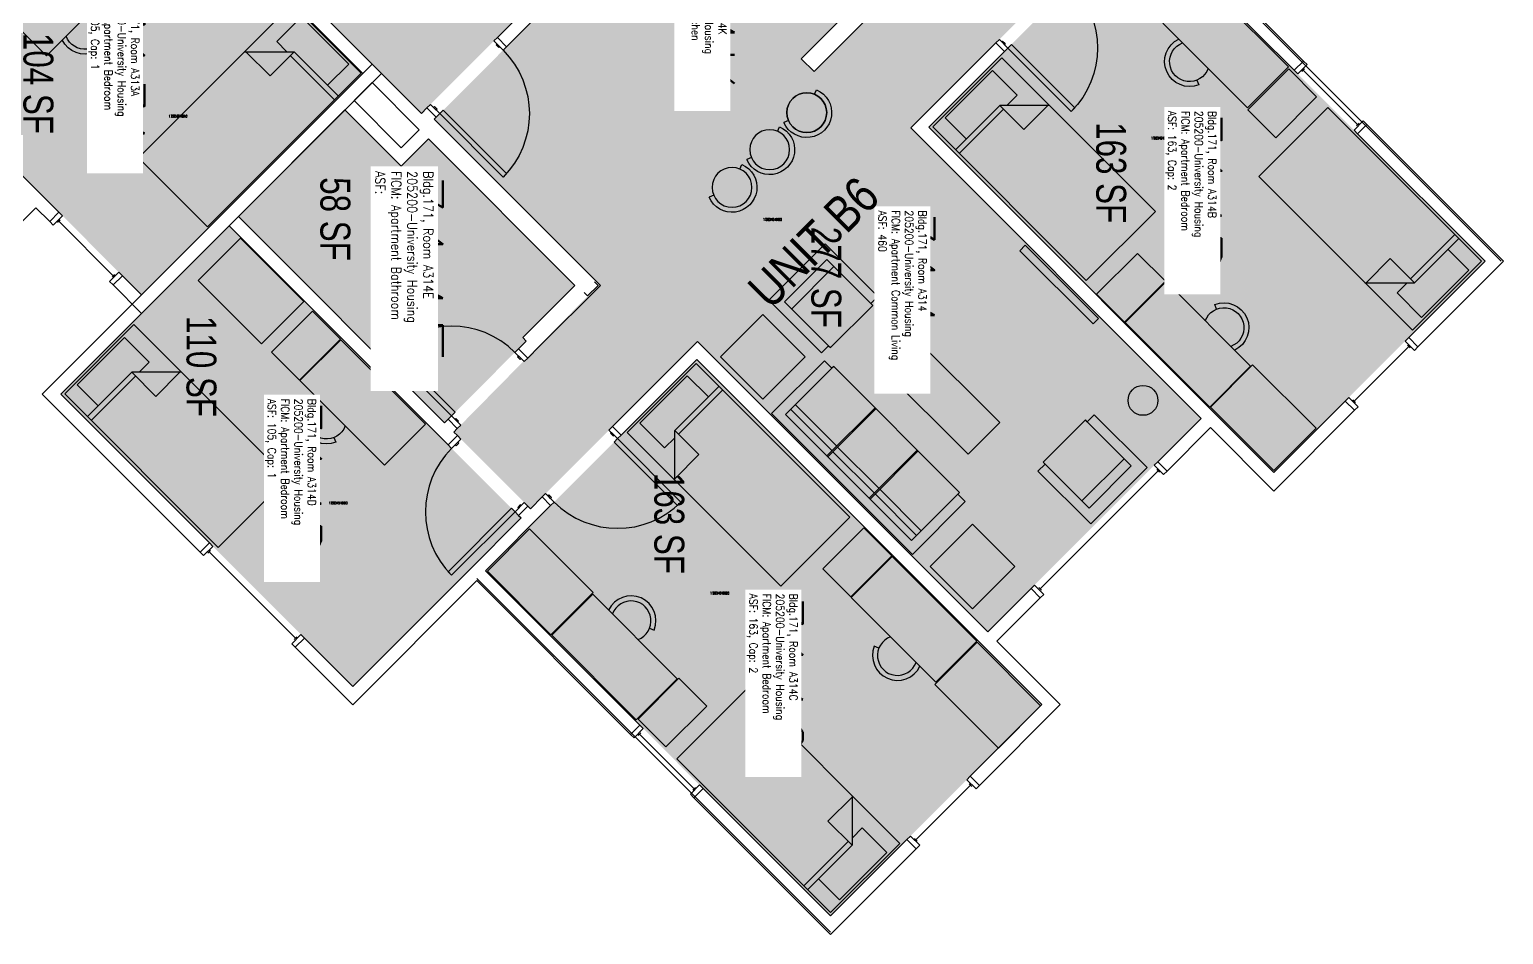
# Model space of a CAD drawing. Header units: inches. Extents: x 88 to 3257, y -489 to 2081.
# Drawn here: x 2665 to 3257, y 981 to 1344 of the extents above; entities that cross this region are included whole.
import ezdxf
from ezdxf.enums import TextEntityAlignment as Align

# ---------------------------------------------------------------- set-up
doc = ezdxf.new("R2010")
doc.units = ezdxf.units.IN
doc.header["$LTSCALE"] = 48
doc.header["$MEASUREMENT"] = 0
for name, color, linetype in [('A-AREA-IDEN', 1, 'Continuous'), ('A-DOOR', 2, 'Continuous'), ('A-FURN', 3, 'Continuous'), ('A-GLAZ', 1, 'Continuous'), ('A-IDEN-RNUM', 7, 'Continuous'), ('A-IDEN-SNUM', 4, 'Continuous'), ('A-IDEN-VNUM', 4, 'Continuous'), ('A-WALL', 5, 'Continuous'), ('AREA-TEXT', 3, 'Continuous'), ('Rooms-Category-Color', 7, 'Continuous'), ('Rooms-College-Color', 7, 'Continuous'), ('Rooms-Department-Color', 7, 'Continuous'), ('Rooms-Division-Color', 7, 'Continuous'), ('Rooms-Information', 7, 'Continuous')]:
    doc.layers.add(name, color=color, linetype=linetype)
doc.styles.add('AREA', font='arial.ttf', dxfattribs={"width": 0.75, "height": 12})
doc.styles.add('ROOMSNUMBER', font='txt.shx', dxfattribs={"height": 0.03})
doc.styles.add('ROOMVNUMBER', font='simplex.shx', dxfattribs={"width": 0.85})
doc.styles.get("Standard").update_dxf_attribs({"font": 'ARIALN.TTF'})

# ---------------------------------------------------------------- blocks, each defined once
blk = doc.blocks.new('BED_TWIN')
at = {"linetype": 'Continuous'}
for p, q in [((87.250002, 19.500025), (0, 19.500025)), ((0, 19.500025), (0, -19.740625)), ((12.96, 19.500025), (12.96, -5.659925)), ((15.12, -5.659925), (15.12, 19.500025)), ((87.250002, -19.740625), (87.250002, 19.504725)), ((12.96, 13.379975), (0.99222, 13.379975)), ((1, 13.376575), (1, -13.500025)), ((27.040597, -19.740625), (12.96, -5.659925)), ((12.96, -5.659925), (26.64, -5.659925)), ((26.64, -5.659925), (26.64, -19.340025)), ((15, -13.500025), (15, -7.717325)), ((1, -13.500025), (15, -13.500025)), ((0, -19.740625), (87.252733, -19.740625))]:
    blk.add_line(p, q, dxfattribs=at)
blk = doc.blocks.new('A$C4D89189E')
for p, q in [((0, 48), (0, 0)), ((0, 48), (23.25, 48)), ((23.25, 48), (23.25, 0)), ((29.75, 22.18), (30.53, 20.35)), ((0, 0), (23.25, 0.01))]:
    blk.add_line(p, q)
for radius, start, end in [(10, 293.20604, 109.52969), (8, 245.29988, 114.70012)]:
    blk.add_arc((26.59, 29.54), radius, start, end)
blk = doc.blocks.new('Bar stool')
at = {"layer": 'A-FURN'}
for p, q in [((-7.43, -2.97), (-9.29, -3.71)), ((7.43, -2.97), (9.29, -3.71))]:
    blk.add_line(p, q, dxfattribs=at)
blk.add_circle((0, 0), 8, dxfattribs=at)
blk.add_arc((0, 0), 10, 338.20604, 201.79396, dxfattribs=at)
blk = doc.blocks.new('I_FURN_TABLE_COFFEE TABLE_P')
at = {"linetype": 'ByBlock', "lineweight": -2}
blk.add_lwpolyline([(-24, 9), (-24, -9), (24, -9), (24, 9)], close=True, dxfattribs=at)
blk = doc.blocks.new('I_FURN_SOFA_LONG_P')
at = {"linetype": 'ByBlock', "lineweight": -2}
for p, q in [((6.61, 35.75), (6.61, 12.25)), ((9.25, 35.75), (9.25, 12.25)), ((3.7, 12.25), (31, 12.25)), ((3.7, 11.75), (31, 11.75)), ((6.61, 11.75), (6.61, -11.75)), ((9.25, 11.75), (9.25, -11.75)), ((3.7, -11.75), (31, -11.75)), ((3.7, -12.25), (31, -12.25)), ((6.61, -12.25), (6.61, -35.75)), ((9.25, -12.25), (9.25, -35.75))]:
    blk.add_line(p, q, dxfattribs=at)
blk.add_lwpolyline([(0, 40), (0, -40), (30, -40), (30, -35.75), (31, -35.75), (31, 35.75), (30, 35.75), (30, 40)], close=True, dxfattribs=at)
blk.add_lwpolyline([(30, 35.75), (3.7, 35.75), (3.7, -35.75), (30, -35.75)], dxfattribs=at)
blk = doc.blocks.new('FURN_CHAIR_CHAIR 2_P')
at = {"linetype": 'ByBlock', "lineweight": -2}
blk.add_line((9, -12), (9, 12), dxfattribs=at)
blk.add_lwpolyline([(31, 12), (30, 12), (30, 16), (0, 16), (0, -16), (30, -16), (30, -12), (31, -12)], close=True, dxfattribs=at)
blk.add_lwpolyline([(30, -12), (5, -12), (5, 12), (30, 12)], dxfattribs=at)
blk = doc.blocks.new('file drawer')
at = {"layer": 'A-FURN'}
blk.add_lwpolyline([(3981.77, -1241.93), (3981.77, -1265.18), (3965.89, -1265.18), (3965.89, -1241.93)], close=True, dxfattribs=at)
blk = doc.blocks.new('wardrobe')
at = {"layer": 'A-FURN'}
blk.add_lwpolyline([(3915.13, -1087.22), (3915.13, -1111.22), (3879.13, -1111.22), (3879.13, -1087.22)], close=True, dxfattribs=at)
blk = doc.blocks.new('floor lamp')
at = {"layer": 'A-FURN'}
blk.add_circle((4186.85, -1261.23), 6, dxfattribs=at)

msp = doc.modelspace()

# ---------------------------------------------------------------- hatches: boundary and pattern name
at = {"layer": 'Rooms-Category-Color', "true_color": 0xadadad}
msp.add_hatch(color=253, dxfattribs=at).paths.add_polyline_path([(2825.64, 1314.18), (2822.11, 1310.65), (2545.79, 1586.97), (2528.11, 1569.3), (2469.9, 1627.51), (2487.57, 1645.19), (2362.75, 1770.01), (2309.55, 1770.01), (2293.9, 1754.29), (2241.16, 1807.03), (2325.87, 1891.74), (2551.65, 1665.96), (2569.33, 1683.63), (2627.54, 1625.42), (2613.58, 1611.46), (2609.87, 1607.74), (2722.04, 1495.57), (2800.71, 1574.23), (2844.38, 1530.56), (2767.88, 1454.06), (2846.2, 1375.75), (2846.9, 1375.04), (2844.74, 1372.87), (2864.54, 1353.07), (2825.73, 1314.27)])
at = {"layer": 'Rooms-Category-Color', "true_color": 0x728ef3}
for points in [[(2991.04, 1348.94), (2933.5, 1291.4), (2852.09, 1372.8), (2909.63, 1430.34)], [(2714.63, 1410.7), (2798.6, 1326.73), (2709.68, 1237.82), (2625.71, 1321.78)], [(3049.55, 1102.51), (3135.27, 1188.23), (3018.69, 1304.81), (3085.79, 1371.91), (3055.03, 1402.67), (2979.8, 1327.44), (2974.67, 1332.57), (2933.5, 1291.4), (2871.89, 1353), (2827.23, 1308.35), (2893.52, 1242.05), (2835.12, 1182.76), (2865.88, 1152), (2932.96, 1219.09)], [(3110.7, 1389.93), (3249.29, 1251.34), (3164.44, 1166.49), (3025.85, 1305.08)], [(2748.57, 1269.28), (2831.39, 1186.46), (2864.18, 1219.25), (2862.77, 1220.67), (2883.71, 1241.61), (2824.93, 1300.39), (2814, 1289.45), (2791.37, 1312.08)], [(2677.24, 1197.95), (2794.53, 1080.66), (2862.15, 1148.28), (2744.86, 1265.57)], [(2847.84, 1127.08), (2932.7, 1211.93), (3071.29, 1073.34), (2986.44, 988.49)]]:
    msp.add_hatch(color=171, dxfattribs=at).paths.add_polyline_path(points)
at = {"layer": 'Rooms-College-Color', "true_color": 0xadadad}
for points in [[(2825.64, 1314.18), (2822.11, 1310.65), (2545.79, 1586.97), (2528.11, 1569.3), (2469.9, 1627.51), (2487.57, 1645.19), (2362.75, 1770.01), (2309.55, 1770.01), (2293.9, 1754.29), (2241.16, 1807.03), (2325.87, 1891.74), (2551.65, 1665.96), (2569.33, 1683.63), (2627.54, 1625.42), (2613.58, 1611.46), (2609.87, 1607.74), (2722.04, 1495.57), (2800.71, 1574.23), (2844.38, 1530.56), (2767.88, 1454.06), (2846.2, 1375.75), (2846.9, 1375.04), (2844.74, 1372.87), (2864.54, 1353.07), (2825.73, 1314.27)], [(2991.04, 1348.94), (2933.5, 1291.4), (2852.09, 1372.8), (2909.63, 1430.34)], [(2714.63, 1410.7), (2798.6, 1326.73), (2709.68, 1237.82), (2625.71, 1321.78)], [(3049.55, 1102.51), (3135.27, 1188.23), (3018.69, 1304.81), (3085.79, 1371.91), (3055.03, 1402.67), (2979.8, 1327.44), (2974.67, 1332.57), (2933.5, 1291.4), (2871.89, 1353), (2827.23, 1308.35), (2893.52, 1242.05), (2835.12, 1182.76), (2865.88, 1152), (2932.96, 1219.09)], [(3110.7, 1389.93), (3249.29, 1251.34), (3164.44, 1166.49), (3025.85, 1305.08)], [(2748.57, 1269.28), (2831.39, 1186.46), (2864.18, 1219.25), (2862.77, 1220.67), (2883.71, 1241.61), (2824.93, 1300.39), (2814, 1289.45), (2791.37, 1312.08)], [(2677.24, 1197.95), (2794.53, 1080.66), (2862.15, 1148.28), (2744.86, 1265.57)], [(2847.84, 1127.08), (2932.7, 1211.93), (3071.29, 1073.34), (2986.44, 988.49)]]:
    msp.add_hatch(color=253, dxfattribs=at).paths.add_polyline_path(points)
at = {"layer": 'Rooms-Department-Color', "true_color": 0xacacac}
msp.add_hatch(color=253, dxfattribs=at).paths.add_polyline_path([(2825.64, 1314.18), (2822.11, 1310.65), (2545.79, 1586.97), (2528.11, 1569.3), (2469.9, 1627.51), (2487.57, 1645.19), (2362.75, 1770.01), (2309.55, 1770.01), (2293.9, 1754.29), (2241.16, 1807.03), (2325.87, 1891.74), (2551.65, 1665.96), (2569.33, 1683.63), (2627.54, 1625.42), (2613.58, 1611.46), (2609.87, 1607.74), (2722.04, 1495.57), (2800.71, 1574.23), (2844.38, 1530.56), (2767.88, 1454.06), (2846.2, 1375.75), (2846.9, 1375.04), (2844.74, 1372.87), (2864.54, 1353.07), (2825.73, 1314.27)])
at = {"layer": 'Rooms-Department-Color', "true_color": 0x604aed}
for points in [[(2991.04, 1348.94), (2933.5, 1291.4), (2852.09, 1372.8), (2909.63, 1430.34)], [(2714.63, 1410.7), (2798.6, 1326.73), (2709.68, 1237.82), (2625.71, 1321.78)], [(3049.55, 1102.51), (3135.27, 1188.23), (3018.69, 1304.81), (3085.79, 1371.91), (3055.03, 1402.67), (2979.8, 1327.44), (2974.67, 1332.57), (2933.5, 1291.4), (2871.89, 1353), (2827.23, 1308.35), (2893.52, 1242.05), (2835.12, 1182.76), (2865.88, 1152), (2932.96, 1219.09)], [(3110.7, 1389.93), (3249.29, 1251.34), (3164.44, 1166.49), (3025.85, 1305.08)], [(2748.57, 1269.28), (2831.39, 1186.46), (2864.18, 1219.25), (2862.77, 1220.67), (2883.71, 1241.61), (2824.93, 1300.39), (2814, 1289.45), (2791.37, 1312.08)], [(2677.24, 1197.95), (2794.53, 1080.66), (2862.15, 1148.28), (2744.86, 1265.57)], [(2847.84, 1127.08), (2932.7, 1211.93), (3071.29, 1073.34), (2986.44, 988.49)]]:
    msp.add_hatch(color=173, dxfattribs=at).paths.add_polyline_path(points)
at = {"layer": 'Rooms-Division-Color', "true_color": 0xadadad}
msp.add_hatch(color=253, dxfattribs=at).paths.add_polyline_path([(2825.64, 1314.18), (2822.11, 1310.65), (2545.79, 1586.97), (2528.11, 1569.3), (2469.9, 1627.51), (2487.57, 1645.19), (2362.75, 1770.01), (2309.55, 1770.01), (2293.9, 1754.29), (2241.16, 1807.03), (2325.87, 1891.74), (2551.65, 1665.96), (2569.33, 1683.63), (2627.54, 1625.42), (2613.58, 1611.46), (2609.87, 1607.74), (2722.04, 1495.57), (2800.71, 1574.23), (2844.38, 1530.56), (2767.88, 1454.06), (2846.2, 1375.75), (2846.9, 1375.04), (2844.74, 1372.87), (2864.54, 1353.07), (2825.73, 1314.27)])
at = {"layer": 'Rooms-Division-Color', "true_color": 0x604aed}
for points in [[(2991.04, 1348.94), (2933.5, 1291.4), (2852.09, 1372.8), (2909.63, 1430.34)], [(2714.63, 1410.7), (2798.6, 1326.73), (2709.68, 1237.82), (2625.71, 1321.78)], [(3049.55, 1102.51), (3135.27, 1188.23), (3018.69, 1304.81), (3085.79, 1371.91), (3055.03, 1402.67), (2979.8, 1327.44), (2974.67, 1332.57), (2933.5, 1291.4), (2871.89, 1353), (2827.23, 1308.35), (2893.52, 1242.05), (2835.12, 1182.76), (2865.88, 1152), (2932.96, 1219.09)], [(3110.7, 1389.93), (3249.29, 1251.34), (3164.44, 1166.49), (3025.85, 1305.08)], [(2748.57, 1269.28), (2831.39, 1186.46), (2864.18, 1219.25), (2862.77, 1220.67), (2883.71, 1241.61), (2824.93, 1300.39), (2814, 1289.45), (2791.37, 1312.08)], [(2677.24, 1197.95), (2794.53, 1080.66), (2862.15, 1148.28), (2744.86, 1265.57)], [(2847.84, 1127.08), (2932.7, 1211.93), (3071.29, 1073.34), (2986.44, 988.49)]]:
    msp.add_hatch(color=173, dxfattribs=at).paths.add_polyline_path(points)

# ---------------------------------------------------------------- linework, layer by layer
at = {"layer": 'A-DOOR'}
for points in [[(2851.19, 1339.73), (2852.6, 1341.14), (2856.32, 1337.43), (2854.9, 1336.02)], [(2851.19, 1339.73), (2852.6, 1341.14), (2856.32, 1337.43), (2854.9, 1336.02)], [(2852.43, 1338.49), (2852.07, 1338.14), (2853.13, 1337.08), (2853.49, 1337.43)], [(2852.43, 1338.49), (2852.07, 1338.14), (2853.13, 1337.08), (2853.49, 1337.43)], [(3054.22, 1340.34), (3052.8, 1338.93), (3056.25, 1335.48), (3057.66, 1336.9)], [(3054.22, 1340.34), (3052.8, 1338.93), (3056.25, 1335.48), (3057.66, 1336.9)], [(3055.19, 1339.37), (3055.54, 1339.72), (3056.6, 1338.66), (3056.25, 1338.31)], [(3055.19, 1339.37), (3055.54, 1339.72), (3056.6, 1338.66), (3056.25, 1338.31)], [(3057.66, 1336.9), (3059.08, 1338.31), (3084.53, 1312.85), (3083.12, 1311.44)], [(3057.66, 1336.9), (3059.08, 1338.31), (3084.53, 1312.85), (3083.12, 1311.44)], [(2825.73, 1314.27), (2824.32, 1312.86), (2828.03, 1309.15), (2829.45, 1310.56)], [(2825.73, 1314.27), (2824.32, 1312.86), (2828.03, 1309.15), (2829.45, 1310.56)], [(2826.97, 1313.03), (2827.33, 1313.39), (2828.39, 1312.33), (2828.03, 1311.97)], [(2826.97, 1313.03), (2827.33, 1313.39), (2828.39, 1312.33), (2828.03, 1311.97)], [(2829.45, 1310.56), (2830.86, 1311.97), (2856.32, 1286.52), (2854.9, 1285.1)], [(2829.45, 1310.56), (2830.86, 1311.97), (2856.32, 1286.52), (2854.9, 1285.1)], [(2834.22, 1189.29), (2835.63, 1190.71), (2810.18, 1216.16), (2808.76, 1214.75)], [(2834.22, 1189.29), (2835.63, 1190.71), (2810.18, 1216.16), (2808.76, 1214.75)], [(2863.39, 1211.03), (2864.8, 1212.45), (2861.09, 1216.16), (2859.68, 1214.75)], [(2863.39, 1211.03), (2864.8, 1212.45), (2861.09, 1216.16), (2859.68, 1214.75)], [(2862.15, 1212.27), (2861.8, 1211.92), (2860.74, 1212.98), (2861.09, 1213.33)], [(2862.15, 1212.27), (2861.8, 1211.92), (2860.74, 1212.98), (2861.09, 1213.33)], [(2837.93, 1185.58), (2836.52, 1184.16), (2832.81, 1187.88), (2834.22, 1189.29)], [(2837.93, 1185.58), (2836.52, 1184.16), (2832.81, 1187.88), (2834.22, 1189.29)], [(2836.69, 1186.82), (2837.05, 1187.17), (2835.99, 1188.23), (2835.63, 1187.88)], [(2836.69, 1186.82), (2837.05, 1187.17), (2835.99, 1188.23), (2835.63, 1187.88)], [(2897.43, 1183.56), (2898.85, 1184.98), (2902.29, 1181.53), (2900.88, 1180.11)], [(2897.43, 1183.56), (2898.85, 1184.98), (2902.29, 1181.53), (2900.88, 1180.11)], [(2837.95, 1179.9), (2836.54, 1181.32), (2832.83, 1177.6), (2834.24, 1176.19)], [(2837.95, 1179.9), (2836.54, 1181.32), (2832.83, 1177.6), (2834.24, 1176.19)], [(2836.71, 1178.66), (2837.07, 1178.31), (2836.01, 1177.25), (2835.65, 1177.6)], [(2836.71, 1178.66), (2837.07, 1178.31), (2836.01, 1177.25), (2835.65, 1177.6)], [(2898.41, 1182.59), (2898.05, 1182.24), (2899.11, 1181.18), (2899.47, 1181.53)], [(2898.41, 1182.59), (2898.05, 1182.24), (2899.11, 1181.18), (2899.47, 1181.53)], [(2900.88, 1180.11), (2899.47, 1178.7), (2924.92, 1153.24), (2926.34, 1154.66)], [(2900.88, 1180.11), (2899.47, 1178.7), (2924.92, 1153.24), (2926.34, 1154.66)], [(2871.98, 1158.11), (2870.56, 1156.69), (2874.01, 1153.24), (2875.42, 1154.66)], [(2871.98, 1158.11), (2870.56, 1156.69), (2874.01, 1153.24), (2875.42, 1154.66)], [(2872.95, 1157.13), (2873.3, 1157.49), (2874.36, 1156.43), (2874.01, 1156.07)], [(2872.95, 1157.13), (2873.3, 1157.49), (2874.36, 1156.43), (2874.01, 1156.07)], [(2859.7, 1150.73), (2858.28, 1152.15), (2832.83, 1126.69), (2834.24, 1125.28)], [(2859.7, 1150.73), (2858.28, 1152.15), (2832.83, 1126.69), (2834.24, 1125.28)], [(2863.41, 1154.45), (2864.82, 1153.03), (2861.11, 1149.32), (2859.7, 1150.73)], [(2863.41, 1154.45), (2864.82, 1153.03), (2861.11, 1149.32), (2859.7, 1150.73)], [(2862.17, 1153.21), (2861.82, 1153.56), (2860.76, 1152.5), (2861.11, 1152.15)], [(2862.17, 1153.21), (2861.82, 1153.56), (2860.76, 1152.5), (2861.11, 1152.15)]]:
    msp.add_lwpolyline(points, close=True, dxfattribs=at)
at = {"layer": 'A-DOOR', "extrusion": (0, 0, -1)}
for centre in [(-3057.66, 1336.9), (-3057.66, 1336.9), (-2829.45, 1310.56), (-2829.45, 1310.56)]:
    msp.add_arc(centre, 36, 135, 225, dxfattribs=at)
at = {"layer": 'A-DOOR'}
for centre, start, end in [((2834.22, 1189.29), 45, 135), ((2834.22, 1189.29), 45, 135), ((2859.7, 1150.73), 135, 225), ((2859.7, 1150.73), 135, 225), ((2900.88, 1180.11), 225, 315), ((2900.88, 1180.11), 225, 315)]:
    msp.add_arc(centre, 36, start, end, dxfattribs=at)
at = {"layer": 'A-FURN'}
for points in [[(3094.04, 1228.29), (3091.89, 1226.14), (3062.47, 1255.56), (3064.63, 1257.71)], [(3094.04, 1228.29), (3091.89, 1226.14), (3062.47, 1255.56), (3064.63, 1257.71)], [(2959.21, 1195.99), (2976.18, 1212.96), (2959.21, 1229.93), (2942.24, 1212.96)], [(2959.21, 1195.99), (2976.18, 1212.96), (2959.21, 1229.93), (2942.24, 1212.96)], [(3043.43, 1111.77), (3060.4, 1128.74), (3043.43, 1145.71), (3026.46, 1128.74)], [(3043.43, 1111.77), (3060.4, 1128.74), (3043.43, 1145.71), (3026.46, 1128.74)]]:
    msp.add_lwpolyline(points, close=True, dxfattribs=at)
msp.add_circle((2976.87, 1310.97), 8, dxfattribs=at)
msp.add_circle((2976.87, 1310.97), 8, dxfattribs=at)
at = {"layer": 'A-GLAZ'}
for p, q in [((3176.81, 1328.59), (3175.75, 1327.53)), ((3176.81, 1328.59), (3175.75, 1327.53)), ((3176.28, 1328.06), (3198.2, 1306.14)), ((3176.28, 1328.06), (3198.2, 1306.14)), ((3198.73, 1306.67), (3197.67, 1305.61)), ((3198.73, 1306.67), (3197.67, 1305.61)), ((2676.97, 1267.87), (2675.91, 1266.81)), ((2676.97, 1267.87), (2675.91, 1266.81)), ((2676.44, 1267.34), (2698.36, 1245.42)), ((2676.44, 1267.34), (2698.36, 1245.42)), ((2698.89, 1245.95), (2697.83, 1244.89)), ((2698.89, 1245.95), (2697.83, 1244.89)), ((3196.79, 1195.12), (3218.71, 1217.04)), ((3196.79, 1195.12), (3218.71, 1217.04)), ((3218.18, 1217.58), (3219.24, 1216.51)), ((3218.18, 1217.58), (3219.24, 1216.51)), ((3196.26, 1195.65), (3197.32, 1194.59)), ((3196.26, 1195.65), (3197.32, 1194.59)), ((3070.57, 1119.82), (3117.95, 1167.19)), ((3070.57, 1119.82), (3117.95, 1167.19)), ((3117.42, 1167.72), (3118.48, 1166.66)), ((3117.42, 1167.72), (3118.48, 1166.66)), ((2736.31, 1134.11), (2737.37, 1135.17)), ((2736.31, 1134.11), (2737.37, 1135.17)), ((2736.84, 1134.64), (2771.49, 1099.99)), ((2736.84, 1134.64), (2771.49, 1099.99)), ((3070.04, 1120.35), (3071.1, 1119.29)), ((3070.04, 1120.35), (3071.1, 1119.29)), ((2770.96, 1099.46), (2772.02, 1100.52)), ((2770.96, 1099.46), (2772.02, 1100.52)), ((2909.19, 1060.96), (2910.25, 1062.02)), ((2909.19, 1060.96), (2910.25, 1062.02)), ((2909.72, 1061.49), (2931.64, 1039.57)), ((2909.72, 1061.49), (2931.64, 1039.57)), ((2931.11, 1039.04), (2932.17, 1040.1)), ((2931.11, 1039.04), (2932.17, 1040.1)), ((3042.65, 1040.99), (3020.73, 1019.07)), ((3042.65, 1040.99), (3020.73, 1019.07)), ((3042.12, 1041.52), (3043.18, 1040.46)), ((3042.12, 1041.52), (3043.18, 1040.46)), ((3020.2, 1019.6), (3021.26, 1018.54)), ((3020.2, 1019.6), (3021.26, 1018.54))]:
    msp.add_line(p, q, dxfattribs=at)
for points in [[(3174.07, 1326.56), (3172.66, 1327.97), (3176.37, 1331.68), (3177.79, 1330.27)], [(3174.07, 1326.56), (3172.66, 1327.97), (3176.37, 1331.68), (3177.79, 1330.27)], [(3196.7, 1303.93), (3198.11, 1302.52), (3201.83, 1306.23), (3200.41, 1307.64)], [(3196.7, 1303.93), (3198.11, 1302.52), (3201.83, 1306.23), (3200.41, 1307.64)], [(2674.23, 1265.84), (2672.82, 1267.25), (2676.53, 1270.97), (2677.94, 1269.55)], [(2674.23, 1265.84), (2672.82, 1267.25), (2676.53, 1270.97), (2677.94, 1269.55)], [(2696.86, 1243.21), (2698.27, 1241.8), (2701.99, 1245.51), (2700.57, 1246.92)], [(2696.86, 1243.21), (2698.27, 1241.8), (2701.99, 1245.51), (2700.57, 1246.92)], [(3220.92, 1215.54), (3222.33, 1216.96), (3218.62, 1220.67), (3217.21, 1219.25)], [(3220.92, 1215.54), (3222.33, 1216.96), (3218.62, 1220.67), (3217.21, 1219.25)], [(3198.29, 1192.91), (3196.88, 1191.5), (3193.16, 1195.21), (3194.58, 1196.63)], [(3198.29, 1192.91), (3196.88, 1191.5), (3193.16, 1195.21), (3194.58, 1196.63)], [(3120.16, 1165.69), (3121.57, 1167.11), (3117.86, 1170.82), (3116.44, 1169.4)], [(3120.16, 1165.69), (3121.57, 1167.11), (3117.86, 1170.82), (3116.44, 1169.4)], [(2738.34, 1136.85), (2736.93, 1138.27), (2733.22, 1134.55), (2734.63, 1133.14)], [(2738.34, 1136.85), (2736.93, 1138.27), (2733.22, 1134.55), (2734.63, 1133.14)], [(3072.07, 1117.61), (3070.66, 1116.19), (3066.95, 1119.91), (3068.36, 1121.32)], [(3072.07, 1117.61), (3070.66, 1116.19), (3066.95, 1119.91), (3068.36, 1121.32)], [(2773.7, 1101.5), (2775.11, 1100.08), (2771.4, 1096.37), (2769.99, 1097.78)], [(2773.7, 1101.5), (2775.11, 1100.08), (2771.4, 1096.37), (2769.99, 1097.78)], [(2911.22, 1063.7), (2909.8, 1065.12), (2906.09, 1061.41), (2907.51, 1059.99)], [(2911.22, 1063.7), (2909.8, 1065.12), (2906.09, 1061.41), (2907.51, 1059.99)], [(3044.86, 1039.49), (3046.28, 1040.9), (3042.56, 1044.61), (3041.15, 1043.2)], [(3044.86, 1039.49), (3046.28, 1040.9), (3042.56, 1044.61), (3041.15, 1043.2)], [(2933.85, 1041.08), (2935.26, 1039.66), (2931.55, 1035.95), (2930.13, 1037.36)], [(2933.85, 1041.08), (2935.26, 1039.66), (2931.55, 1035.95), (2930.13, 1037.36)], [(3022.23, 1016.86), (3020.82, 1015.44), (3017.11, 1019.16), (3018.52, 1020.57)], [(3022.23, 1016.86), (3020.82, 1015.44), (3017.11, 1019.16), (3018.52, 1020.57)]]:
    msp.add_lwpolyline(points, close=True, dxfattribs=at)
at = {"layer": 'A-WALL'}
for p, q in [((2806.02, 1326.73), (2715.07, 1417.69)), ((2806.02, 1326.73), (2715.07, 1417.69)), ((2714.63, 1410.7), (2798.6, 1326.73)), ((2714.63, 1410.7), (2798.6, 1326.73)), ((3255.83, 1251.34), (3113.79, 1393.38)), ((3255.83, 1251.34), (3113.79, 1393.38)), ((3176.37, 1331.68), (3114.68, 1393.38)), ((3176.37, 1331.68), (3114.68, 1393.38)), ((3110.7, 1389.93), (3172.66, 1327.97)), ((3110.7, 1389.93), (3172.66, 1327.97)), ((2864.54, 1353.07), (2852.6, 1341.14)), ((2864.54, 1353.07), (2852.6, 1341.14)), ((2856.32, 1337.43), (2871.96, 1353.07)), ((2856.32, 1337.43), (2871.96, 1353.07)), ((2991.11, 1349.01), (2974.67, 1332.57)), ((2991.11, 1349.01), (2974.67, 1332.57)), ((2979.8, 1327.44), (2999.42, 1347.06)), ((2979.8, 1327.44), (2999.42, 1347.06)), ((2852.6, 1341.14), (2856.32, 1337.43)), ((2852.6, 1341.14), (2856.32, 1337.43)), ((3052.8, 1338.93), (3018.69, 1304.81)), ((3052.8, 1338.93), (3018.69, 1304.81)), ((3056.25, 1335.48), (3052.8, 1338.93)), ((3056.25, 1335.48), (3052.8, 1338.93)), ((2974.67, 1332.57), (2979.8, 1327.44)), ((2974.67, 1332.57), (2979.8, 1327.44)), ((3025.85, 1305.08), (3056.25, 1335.48)), ((3025.85, 1305.08), (3056.25, 1335.48)), ((2802.31, 1330.45), (2669.82, 1197.95)), ((2802.31, 1330.45), (2669.82, 1197.95)), ((2709.68, 1230.39), (2806.02, 1326.73)), ((2798.6, 1326.73), (2709.68, 1237.82)), ((2709.68, 1230.39), (2806.02, 1326.73)), ((2798.6, 1326.73), (2709.68, 1237.82)), ((2822.11, 1310.65), (2802.31, 1330.45)), ((2822.11, 1310.65), (2802.31, 1330.45)), ((3172.66, 1327.97), (3176.37, 1331.68)), ((3172.66, 1327.97), (3176.37, 1331.68)), ((2670.52, 1276.97), (2625.71, 1321.78)), ((2670.52, 1276.97), (2625.71, 1321.78)), ((2795.08, 1315.79), (2802.31, 1323.02)), ((2795.08, 1315.79), (2802.31, 1323.02)), ((2802.31, 1323.02), (2821.23, 1304.11)), ((2802.31, 1323.02), (2821.23, 1304.11)), ((2814, 1296.88), (2795.08, 1315.79)), ((2814, 1296.88), (2795.08, 1315.79)), ((2748.57, 1269.28), (2791.37, 1312.08)), ((2748.57, 1269.28), (2791.37, 1312.08)), ((2791.37, 1312.08), (2814, 1289.45)), ((2791.37, 1312.08), (2814, 1289.45)), ((2824.32, 1312.86), (2822.11, 1310.65)), ((2824.32, 1312.86), (2822.11, 1310.65)), ((2828.03, 1309.15), (2824.32, 1312.86)), ((2828.03, 1309.15), (2824.32, 1312.86)), ((2827.23, 1308.35), (2828.03, 1309.15)), ((2827.23, 1308.35), (2828.03, 1309.15)), ((2821.23, 1304.11), (2814, 1296.88)), ((2821.23, 1304.11), (2814, 1296.88)), ((2893.97, 1241.61), (2827.23, 1308.35)), ((2893.97, 1241.61), (2827.23, 1308.35)), ((3018.69, 1304.81), (3135.27, 1188.23)), ((3018.69, 1304.81), (3135.27, 1188.23)), ((3164.44, 1166.49), (3025.85, 1305.08)), ((3164.44, 1166.49), (3025.85, 1305.08)), ((3201.83, 1306.23), (3198.11, 1302.52)), ((3201.83, 1306.23), (3198.11, 1302.52)), ((3198.11, 1302.52), (3249.29, 1251.34)), ((3198.11, 1302.52), (3249.29, 1251.34)), ((3256.72, 1251.34), (3201.83, 1306.23)), ((3256.72, 1251.34), (3201.83, 1306.23)), ((2814, 1289.45), (2824.93, 1300.39)), ((2814, 1289.45), (2824.93, 1300.39)), ((2824.93, 1300.39), (2883.71, 1241.61)), ((2824.93, 1300.39), (2883.71, 1241.61)), ((2676.53, 1270.97), (2670.52, 1276.97)), ((2676.53, 1270.97), (2670.52, 1276.97)), ((2566.84, 1172.41), (2667.25, 1272.82)), ((2566.84, 1172.41), (2667.25, 1272.82)), ((2667.25, 1272.82), (2672.82, 1267.25)), ((2667.25, 1272.82), (2672.82, 1267.25)), ((2672.82, 1267.25), (2676.53, 1270.97)), ((2672.82, 1267.25), (2676.53, 1270.97)), ((2831.39, 1186.46), (2748.57, 1269.28)), ((2831.39, 1186.46), (2748.57, 1269.28)), ((2677.24, 1197.95), (2744.86, 1265.57)), ((2677.24, 1197.95), (2744.86, 1265.57)), ((2744.86, 1265.57), (2832.83, 1177.6)), ((2744.86, 1265.57), (2832.83, 1177.6)), ((3249.29, 1251.34), (3218.62, 1220.67)), ((3249.29, 1251.34), (3218.62, 1220.67)), ((3222.33, 1216.96), (3256.72, 1251.34)), ((3222.33, 1216.96), (3256.72, 1251.34)), ((2701.99, 1245.51), (2698.27, 1241.8)), ((2701.99, 1245.51), (2698.27, 1241.8)), ((2709.68, 1237.82), (2701.99, 1245.51)), ((2709.68, 1237.82), (2701.99, 1245.51)), ((2698.27, 1241.8), (2709.68, 1230.39)), ((2698.27, 1241.8), (2709.68, 1230.39)), ((2883.71, 1241.61), (2862.77, 1220.67)), ((2883.71, 1241.61), (2862.77, 1220.67)), ((2869.57, 1217.22), (2893.97, 1241.61)), ((2869.57, 1217.22), (2893.97, 1241.61)), ((2888.84, 1237.37), (2887.43, 1238.79)), ((2888.84, 1237.37), (2887.43, 1238.79)), ((2893.08, 1241.61), (2888.84, 1237.37)), ((2893.08, 1241.61), (2888.84, 1237.37)), ((2891.67, 1243.03), (2893.08, 1241.61)), ((2891.67, 1243.03), (2893.08, 1241.61)), ((2862.77, 1220.67), (2864.18, 1219.25)), ((2862.77, 1220.67), (2864.18, 1219.25)), ((3218.62, 1220.67), (3222.33, 1216.96)), ((3218.62, 1220.67), (3222.33, 1216.96)), ((2864.18, 1219.25), (2861.09, 1216.16)), ((2864.18, 1219.25), (2861.09, 1216.16)), ((2861.09, 1216.16), (2864.8, 1212.45)), ((2861.09, 1216.16), (2864.8, 1212.45)), ((2864.8, 1212.45), (2869.57, 1217.22)), ((2864.8, 1212.45), (2869.57, 1217.22)), ((2932.96, 1219.09), (2898.85, 1184.98)), ((2932.96, 1219.09), (2898.85, 1184.98)), ((3049.55, 1102.51), (2932.96, 1219.09)), ((3049.55, 1102.51), (2932.96, 1219.09)), ((2902.29, 1181.53), (2932.7, 1211.93)), ((2902.29, 1181.53), (2932.7, 1211.93)), ((2932.7, 1211.93), (3071.29, 1073.34)), ((2932.7, 1211.93), (3071.29, 1073.34)), ((2669.82, 1197.95), (2733.22, 1134.55)), ((2669.82, 1197.95), (2733.22, 1134.55)), ((2736.93, 1138.27), (2677.24, 1197.95)), ((2736.93, 1138.27), (2677.24, 1197.95)), ((3193.16, 1195.21), (3164.44, 1166.49)), ((3193.16, 1195.21), (3164.44, 1166.49)), ((3164.44, 1159.06), (3196.88, 1191.5)), ((3164.44, 1159.06), (3196.88, 1191.5)), ((3196.88, 1191.5), (3193.16, 1195.21)), ((3196.88, 1191.5), (3193.16, 1195.21)), ((2832.81, 1187.88), (2831.39, 1186.46)), ((2832.81, 1187.88), (2831.39, 1186.46)), ((2836.52, 1184.16), (2832.81, 1187.88)), ((2836.52, 1184.16), (2832.81, 1187.88)), ((2835.1, 1182.75), (2836.52, 1184.16)), ((2835.1, 1182.75), (2836.52, 1184.16)), ((2898.85, 1184.98), (2902.29, 1181.53)), ((2898.85, 1184.98), (2902.29, 1181.53)), ((3135.27, 1188.23), (3117.86, 1170.82)), ((3135.27, 1188.23), (3117.86, 1170.82)), ((3121.57, 1167.11), (3138.98, 1184.52)), ((3121.57, 1167.11), (3138.98, 1184.52)), ((3138.98, 1184.52), (3164.44, 1159.06)), ((3138.98, 1184.52), (3164.44, 1159.06)), ((2832.83, 1177.6), (2836.54, 1181.32)), ((2832.83, 1177.6), (2836.54, 1181.32)), ((2836.54, 1181.32), (2835.1, 1182.75)), ((2836.54, 1181.32), (2835.1, 1182.75)), ((3117.86, 1170.82), (3121.57, 1167.11)), ((3117.86, 1170.82), (3121.57, 1167.11)), ((2870.56, 1156.69), (2865.86, 1151.99)), ((2870.56, 1156.69), (2865.86, 1151.99)), ((2874.01, 1153.24), (2870.56, 1156.69)), ((2874.01, 1153.24), (2870.56, 1156.69)), ((2847.84, 1127.08), (2874.01, 1153.24)), ((2847.84, 1127.08), (2874.01, 1153.24)), ((2864.82, 1153.03), (2861.11, 1149.32)), ((2864.82, 1153.03), (2861.11, 1149.32)), ((2861.11, 1149.32), (2862.15, 1148.28)), ((2861.11, 1149.32), (2862.15, 1148.28)), ((2865.86, 1151.99), (2864.82, 1153.03)), ((2865.86, 1151.99), (2864.82, 1153.03)), ((2862.15, 1148.28), (2841.11, 1127.24)), ((2862.15, 1148.28), (2841.11, 1127.24)), ((2733.22, 1134.55), (2736.93, 1138.27)), ((2733.22, 1134.55), (2736.93, 1138.27)), ((2841.11, 1127.24), (2794.53, 1080.66)), ((2841.11, 1127.24), (2794.53, 1080.66)), ((2909.8, 1065.12), (2847.84, 1127.08)), ((2909.8, 1065.12), (2847.84, 1127.08)), ((2794.53, 1073.24), (2844.4, 1123.1)), ((2794.53, 1073.24), (2844.4, 1123.1)), ((2986.44, 981.94), (2844.4, 1123.98)), ((2986.44, 981.94), (2844.4, 1123.98)), ((2844.4, 1123.1), (2906.09, 1061.41)), ((2844.4, 1123.1), (2906.09, 1061.41)), ((3066.95, 1119.91), (3049.55, 1102.51)), ((3066.95, 1119.91), (3049.55, 1102.51)), ((3070.66, 1116.19), (3066.95, 1119.91)), ((3070.66, 1116.19), (3066.95, 1119.91)), ((3053.26, 1098.79), (3070.66, 1116.19)), ((3053.26, 1098.79), (3070.66, 1116.19)), ((2775.11, 1100.08), (2771.4, 1096.37)), ((2775.11, 1100.08), (2771.4, 1096.37)), ((2771.4, 1096.37), (2794.53, 1073.24)), ((2771.4, 1096.37), (2794.53, 1073.24)), ((2794.53, 1080.66), (2775.11, 1100.08)), ((2794.53, 1080.66), (2775.11, 1100.08)), ((3078.71, 1073.34), (3053.26, 1098.79)), ((3078.71, 1073.34), (3053.26, 1098.79)), ((3071.29, 1073.34), (3042.56, 1044.61)), ((3071.29, 1073.34), (3042.56, 1044.61)), ((3046.28, 1040.9), (3078.71, 1073.34)), ((3046.28, 1040.9), (3078.71, 1073.34)), ((2906.09, 1061.41), (2909.8, 1065.12)), ((2906.09, 1061.41), (2909.8, 1065.12)), ((3042.56, 1044.61), (3046.28, 1040.9)), ((3042.56, 1044.61), (3046.28, 1040.9)), ((2935.26, 1039.66), (2931.55, 1035.95)), ((2935.26, 1039.66), (2931.55, 1035.95)), ((2986.44, 988.49), (2935.26, 1039.66)), ((2986.44, 988.49), (2935.26, 1039.66)), ((2931.55, 1035.95), (2986.44, 981.06)), ((2931.55, 1035.95), (2986.44, 981.06)), ((3017.11, 1019.16), (2986.44, 988.49)), ((3017.11, 1019.16), (2986.44, 988.49)), ((3020.82, 1015.44), (3017.11, 1019.16)), ((3020.82, 1015.44), (3017.11, 1019.16)), ((2986.44, 981.06), (3020.82, 1015.44)), ((2986.44, 981.06), (3020.82, 1015.44))]:
    msp.add_line(p, q, dxfattribs=at)

# ---------------------------------------------------------------- block references
at = {"layer": 'A-FURN', "xscale": -1}
for name, p, rotation in [('A$C4D89189E', (2688.97, 1384.12), 135.0000000000138), ('A$C4D89189E', (2688.97, 1384.12), 135.0000000000138), ('A$C4D89189E', (3170.29, 1329.37), 45), ('A$C4D89189E', (3170.29, 1329.37), 45), ('BED_TWIN', (3041.23, 1319.05), 134.9999999999999), ('BED_TWIN', (3041.23, 1319.05), 134.9999999999999), ('Bar stool', (2976.87, 1310.97), 225), ('Bar stool', (2976.87, 1310.97), 225), ('Bar stool', (2962, 1296.11), 225), ('Bar stool', (2962, 1296.11), 225), ('BED_TWIN', (3234.09, 1237.55), 315), ('BED_TWIN', (3234.09, 1237.55), 315), ('Bar stool', (2946.87, 1280.97), 225), ('Bar stool', (2946.87, 1280.97), 225), ('A$C4D89189E', (3104.76, 1226.72), 225), ('A$C4D89189E', (3104.76, 1226.72), 225), ('BED_TWIN', (2692.62, 1211.92), 134.9999999999999), ('BED_TWIN', (2692.62, 1211.92), 134.9999999999999), ('A$C4D89189E', (2823.68, 1185.89), 45), ('A$C4D89189E', (2823.68, 1185.89), 45)]:
    msp.add_blockref(name, p, dxfattribs=dict(at, rotation=rotation))
at = {"layer": 'A-FURN'}
for name, p, rotation in [('BED_TWIN', (2784.13, 1340.56), 225.000000000023), ('BED_TWIN', (2784.13, 1340.56), 225.000000000023), ('file drawer', (1244.3, 5011.05), 315), ('file drawer', (1244.3, 5011.05), 315), ('wardrobe', (4732.09, -2293.6), 135), ('wardrobe', (4732.09, -2293.6), 135), ('FURN_CHAIR_CHAIR 2_P', (2972.94, 1247.04), 315), ('FURN_CHAIR_CHAIR 2_P', (2972.94, 1247.04), 315), ('file drawer', (1183.58, 4936.97), 315), ('file drawer', (1183.58, 4936.97), 315), ('file drawer', (852.23, 4913.72), 315), ('file drawer', (852.23, 4913.72), 315), ('BED_TWIN', (2918.72, 1196.54), 315), ('BED_TWIN', (2918.72, 1196.54), 315), ('I_FURN_SOFA_LONG_P', (2991.04, 1161.89), 45), ('I_FURN_SOFA_LONG_P', (2991.04, 1161.89), 45), ('wardrobe', (1181.78, 4721.48), 315), ('wardrobe', (1181.78, 4721.48), 315), ('floor lamp', (6964.29, 3264.19), 225), ('floor lamp', (6964.29, 3264.19), 225), ('FURN_CHAIR_CHAIR 2_P', (3102.26, 1157.2), 135), ('FURN_CHAIR_CHAIR 2_P', (3102.26, 1157.2), 135), ('wardrobe', (891.39, 4655.58), 315), ('wardrobe', (891.39, 4655.58), 315), ('file drawer', (1073.62, 4826.8), 315), ('file drawer', (1073.62, 4826.8), 315), ('A$C4D89189E', (3011.2, 1132.76), 225), ('A$C4D89189E', (3011.2, 1132.76), 225), ('A$C4D89189E', (2908.4, 1067.29), 45), ('A$C4D89189E', (2908.4, 1067.29), 45), ('wardrobe', (1071.15, 4610.09), 315), ('wardrobe', (1071.15, 4610.09), 315), ('file drawer', (999.4, 4766.49), 315), ('file drawer', (999.4, 4766.49), 315), ('BED_TWIN', (3000.23, 1003.69), 135), ('BED_TWIN', (3000.23, 1003.69), 135)]:
    msp.add_blockref(name, p, dxfattribs=dict(at, rotation=rotation))
at = {"layer": 'A-FURN', "extrusion": (0, 0, -1), "zscale": -1, "rotation": 45}
msp.add_blockref('I_FURN_TABLE_COFFEE TABLE_P', (-3031.08, 1197.16), dxfattribs=at)
msp.add_blockref('I_FURN_TABLE_COFFEE TABLE_P', (-3031.08, 1197.16), dxfattribs=at)

# ---------------------------------------------------------------- texts
at = {"layer": 'A-AREA-IDEN'}
msp.add_text('UNIT B6', height=14.4, rotation=45, dxfattribs=at).set_placement((2984.65, 1253.81), align=Align.CENTER)
at = {"layer": 'A-IDEN-RNUM', "style": 'ROOMSNUMBER', "width": 0.85}
for s, p in [('0313-A0', (2724.32, 1309.07)), ('0314-B0', (3119, 1300.24)), ('0314-00', (2963.09, 1267.57)), ('0314-E0', (2810.9, 1256.56)), ('0314-D0', (2788.67, 1153.79)), ('0314-C0', (2941.91, 1117.6))]:
    msp.add_text(s, height=1, dxfattribs=at).set_placement(p, align=Align.CENTER)
at = {"layer": 'A-IDEN-SNUM', "style": 'ROOMSNUMBER', "width": 0.85}
for s, p in [('1710A313A0', (2724.32, 1309.07)), ('1710A314B0', (3119, 1300.24)), ('1710A31400', (2963.09, 1267.57)), ('1710A314E0', (2810.9, 1256.56)), ('1710A314D0', (2788.67, 1153.79)), ('1710A314C0', (2941.91, 1117.6))]:
    msp.add_text(s, height=1, dxfattribs=at).set_placement(p, align=Align.CENTER)
at = {"layer": 'A-IDEN-VNUM', "style": 'ROOMVNUMBER', "width": 0.85}
for s, height, p in [('314K', 22.5, (2936.59, 1353.41)), ('313A', 22.5, (2699.58, 1327.38)), ('314B', 22.5, (3132.21, 1279.82)), ('314E', 27, (2817.14, 1249.82)), ('314', 22.5, (3016.92, 1248.5)), ('314D', 22.5, (2770.63, 1164.23)), ('314C', 22.5, (2964.02, 1085.58))]:
    msp.add_text(s, height=height, rotation=270, dxfattribs=at).set_placement(p, align=Align.MIDDLE_CENTER)
at = {"layer": 'AREA-TEXT', "style": 'AREA', "width": 0.75}
for s, p in [('104 SF', (2668.26, 1322.7)), ('163 SF', (3099.15, 1286.88)), ('58 SF', (2787.53, 1268.28)), ('277 SF', (2984.71, 1244.86)), ('110 SF', (2733.76, 1209.05)), ('163 SF', (2921.66, 1146.09))]:
    msp.add_text(s, height=12, rotation=270, dxfattribs=at).set_placement(p, align=Align.MIDDLE_CENTER)

# ---------------------------------------------------------------- next in the draw order: texts
at = {"layer": 'Rooms-Information', "attachment_point": 7, "rotation": 270, "style": 'ROOMVNUMBER', "bg_fill": 3, "box_fill_scale": 1.5, "bg_fill_color": 256, "bg_fill_true_color": 13158600, "bg_fill_transparency": 0}
for s, insert, char_height, width in [('Bldg.171, Room A314K^M^J205200-University Housing^M^JFICM: Apartment Kitchen^M^JASF: ', (2925.34, 1385.28), 3.2143, 72), ('Bldg.171, Room A313A^M^J205200-University Housing^M^JFICM: Apartment Bedroom^M^JASF: 105, Cap: 1', (2688.33, 1360.16), 3.2143, 72), ('Bldg.171, Room A314B^M^J205200-University Housing^M^JFICM: Apartment Bedroom^M^JASF: 163, Cap: 2', (3120.96, 1311.69), 3.2143, 72), ('Bldg.171, Room A314E^M^J205200-University Housing^M^JFICM: Apartment Bathroom^M^JASF: ', (2803.64, 1287.52), 3.8571, 86.4), ('Bldg.171, Room A314^M^J205200-University Housing^M^JFICM: Apartment Common Living^M^JASF: 460', (3005.67, 1271.72), 3.2143, 72), ('Bldg.171, Room A314D^M^J205200-University Housing^M^JFICM: Apartment Bedroom^M^JASF: 105, Cap: 1', (2759.38, 1196.11), 3.2143, 72), ('Bldg.171, Room A314C^M^J205200-University Housing^M^JFICM: Apartment Bedroom^M^JASF: 163, Cap: 2', (2952.77, 1117.91), 3.2143, 72)]:
    msp.add_mtext(s, dxfattribs=dict(at, insert=insert, char_height=char_height, width=width))

doc.saveas('drawing.dxf')
